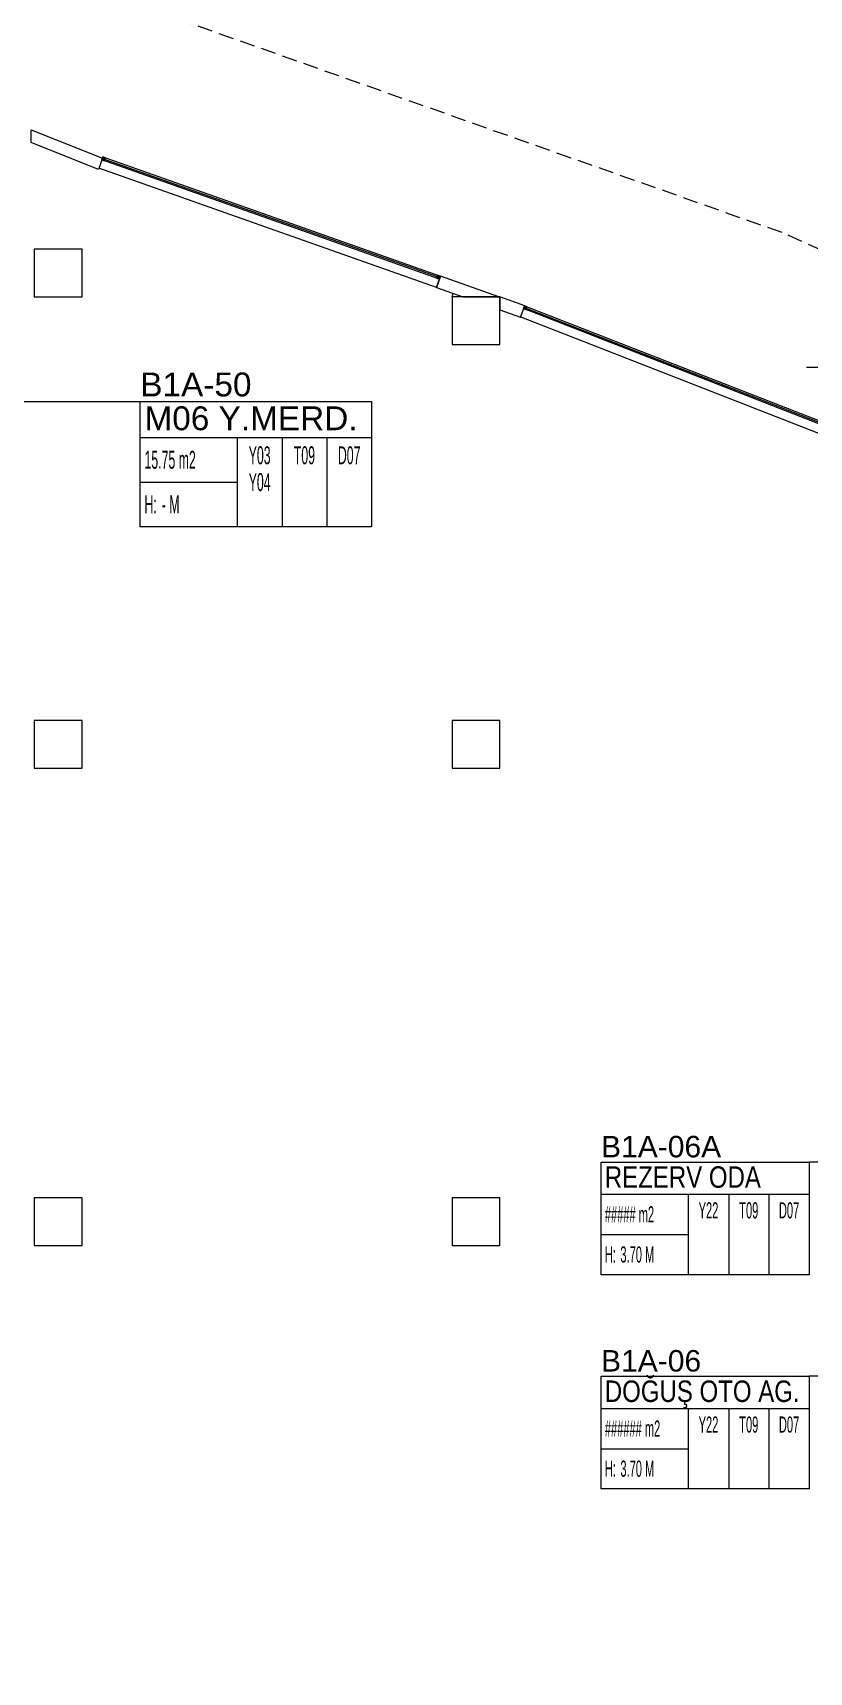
# Model space of a CAD drawing. Header units: metres. Extents: x -13194 to 152406, y -14653 to 29421.
# Drawn here: x 89357 to 90658, y 4085 to 6832 of the extents above; entities that cross this region are included whole.
import ezdxf
from ezdxf.enums import TextEntityAlignment as Align

# ---------------------------------------------------------------- set-up
doc = ezdxf.new("R2010")
doc.units = ezdxf.units.M
doc.header["$LTSCALE"] = 100
doc.header["$MEASUREMENT"] = 0
doc.linetypes.add('DOT2', pattern=[0.125, 0, -0.125])
doc.linetypes.add('HIDDEN', pattern=[0.375, 0.25, -0.125])
doc.layers.get('0').update_dxf_attribs({"color": 9, "lineweight": 9})
for name, color, linetype, lineweight in [('00', 9, 'Continuous', 9), ('01', 9, 'Continuous', 9), ('06D', 9, 'Continuous', 9), ('10', 9, 'Continuous', 9), ('15', 9, 'Continuous', 9), ('20', 9, 'DOT2', 9), ('21', 9, 'Continuous', 9), ('21_mahal200', 9, 'Continuous', 9)]:
    doc.layers.add(name, color=color, linetype=linetype, lineweight=lineweight)
doc.styles.add('Arial', font='arial.ttf', dxfattribs={"height": 2.5})
doc.styles.add('MuuM_TEXT-ITALIC', font='ARIALNI.TTF')
doc.styles.add('MuuM_TEXT-STANDART', font='ARIALN.TTF')
doc.dimstyles.new('MuuM_DIM200', dxfattribs={"dimscale": 20, "dimtxt": 2, "dimasz": 1, "dimexe": 1, "dimexo": 1, "dimgap": 1, "dimtad": 1, "dimdec": 1, "dimrnd": 0.5, "dimdsep": 46, "dimtxsty": 'MuuM_TEXT-STANDART', "dimblk": 'ARCHTICK', "dimcen": 0, "dimdle": 0.15, "dimclrd": 256, "dimclre": 256, "dimclrt": 256, "dimadec": 0, "dimazin": 0, "dimtfac": 5, "dimtdec": 1, "dimtix": 1, "dimtmove": 2, "dimatfit": 3, "dimldrblk": 'DOT', "dimfxl": 3, "dimfxlon": 1, "dimtolj": 1, "dimlwd": -1, "dimlwe": -1, "dimarcsym": 0})

# ---------------------------------------------------------------- blocks, each defined once
blk = doc.blocks.new('p-kolon_80x80')
blk.add_lwpolyline([(-40, -40), (40, -40), (40, 40), (-40, 40)], close=True)
blk = doc.blocks.new('1.Bod.Ara.Sitatik Elk')
at = {"layer": '01'}
for p in [(5400, -2200), (6100, -2280), (5400, -2990), (6100, -2990), (5400, -3790), (6100, -3790)]:
    blk.add_blockref('p-kolon_80x80', p, dxfattribs=at)
blk = doc.blocks.new('_ArchTick')
at = {"color": 0, "linetype": 'ByBlock', "const_width": 0.15}
blk.add_lwpolyline([(-0.5, -0.5), (0.5, 0.5)], dxfattribs=at)
blk = doc.blocks.new('_Dot')
at = {"color": 0, "linetype": 'ByBlock', "lineweight": -2}
blk.add_line((-0.5, 0), (-1, 0), dxfattribs=at)
at = {"color": 0, "linetype": 'ByBlock', "const_width": 0.5}
blk.add_lwpolyline([(-0.25, 0, 1), (0.25, 0, 1)], format="xyb", close=True, dxfattribs=at)
blk = doc.blocks.new('0_roomno2')
blk.add_lwpolyline([(19.38, -10.5), (0, -10.5), (0, 0), (19.38, 0)], close=True)
for points in [[(0, -3), (19.38, -3)], [(8.12, -3), (8.12, -10.5)], [(11.88, -3), (11.88, -10.5)], [(15.62, -3), (15.62, -10.5)], [(0, -6.75), (8.12, -6.75)]]:
    blk.add_lwpolyline(points)
at = {"style": 'MuuM_TEXT-STANDART', "width": 0.6}
blk.add_text('H:', height=1.5, dxfattribs=at).set_placement((0.35, -8.61), align=Align.MIDDLE_LEFT)
at = {"style": 'Arial'}
blk.add_attdef('ODANO', (0, 1.17), '', height=2, dxfattribs=at)
blk.add_attdef('MEKANADI', text='', height=2, dxfattribs=at).set_placement((0.35, -3), align=Align.BOTTOM_LEFT)
at = {"style": 'MuuM_TEXT-STANDART', "width": 0.6}
for tag, p in [('M2', (0.35, -4.88)), ('TEMIZTAVANYUKSEKLIGI', (1.8, -8.61))]:
    blk.add_attdef(tag, text='', height=1.5, dxfattribs=at).set_placement(p, align=Align.MIDDLE_LEFT)
for tag, p in [('YER01', (10, -4.5)), ('TAVAN01', (13.75, -4.5)), ('DUVAR01', (17.5, -4.5)), ('YER02', (10, -6.75)), ('TAVAN02', (13.75, -6.75)), ('DUVAR02', (17.5, -6.75)), ('YER03', (10, -9)), ('TAVAN03', (13.75, -9)), ('DUVAR03', (17.5, -9))]:
    blk.add_attdef(tag, text='', height=1.5, dxfattribs=at).set_placement(p, align=Align.MIDDLE_CENTER)
blk = doc.blocks.new('0_elevationtarget-p-bk')
h = blk.add_hatch(color=250)
h.paths.add_polyline_path([(1.88, 0, 0.414214), (0, 1.88), (0, 0)])
h.paths.add_polyline_path([(0, 0), (-1.88, 0, 0.414214), (0, -1.88)])
blk.add_line((0, -2.62), (0, 2.62))
blk.add_lwpolyline([(12.45, 0), (-3, 0)])
blk.add_circle((0, 0), 1.88)
at = {"style": 'Arial'}
blk.add_attdef('BITMISKOT', text='', height=2, dxfattribs=at).set_placement((4.5, 0), align=Align.BOTTOM_LEFT)
at = {"style": 'MuuM_TEXT-ITALIC'}
blk.add_attdef('FINISHINGFLOORLEVEL', text='', height=2, dxfattribs=at).set_placement((4.5, -0.59), align=Align.TOP_LEFT)
blk = doc.blocks.new('prf-10x10')
blk.add_lwpolyline([(-5, -5), (5, -5), (5, 5), (-5, 5)], close=True)
at = {"color": 255}
blk.add_solid([(-5, -5), (5, -5), (-5, 5), (5, 5)], dxfattribs=at)
at = {"layer": '10'}
blk.add_point((0, 0), dxfattribs=at)
blk = doc.blocks.new('*U420')
at = {"layer": '06D'}
blk.add_lwpolyline([(-2.5, 600), (2.5, 600), (2.5, 0), (-2.5, 0)], close=True, dxfattribs=at)
at = {"layer": '15'}
blk.add_lwpolyline([(0, 595), (0, 5)], dxfattribs=at)
at = {"layer": '10', "xscale": 0.5, "yscale": 0.5, "rotation": 90}
for p in [(0, 597.5), (0, 2.5)]:
    blk.add_blockref('prf-10x10', p, dxfattribs=at)
blk = doc.blocks.new('1.Bod.Ara.Mimari Elk')
for points in [[(6033.88, -2224.37), (6040.54, -2205.51)], [(6060, -2240), (6062.01, -2234.31)]]:
    blk.add_lwpolyline(points)
at = {"layer": '00'}
for points in [[(5474.04, -2007.84), (5467.37, -2026.72), (5355, -1981.55), (5355, -1960)], [(6140, -2261.85), (6174.47, -2274.02), (6181.74, -2255.39), (6140, -2240)]]:
    blk.add_lwpolyline(points, close=True, dxfattribs=at)
blk.add_lwpolyline([(6033.88, -2224.37), (6078.14, -2240), (6138.2, -2240), (6040.54, -2205.51), (6033.88, -2224.37)], dxfattribs=at)
at = {"layer": '06D'}
for points in [[(6033.88, -2224.37), (5468.13, -2024.57)], [(6733.16, -2491.92), (6174.17, -2273.9)]]:
    blk.add_lwpolyline(points, dxfattribs=at)
at = {"layer": '20', "linetype": 'HIDDEN'}
blk.add_lwpolyline([(11767.85, -4685.8), (11421.22, -4460.1), (10945.13, -4163.64), (9074.53, -3238.51), (6612.89, -2132.43), (4752.35, -1474.85), (3821.13, -1227.81)], dxfattribs=at)
for p, rotation in [((6039.71, -2207.87), 70.54925493358884), ((6739.52, -2475.62), 68.69308748352992)]:
    blk.add_blockref('*U420', p, dxfattribs=dict(rotation=rotation))
at = {"layer": '21', "xscale": 20, "yscale": 20, "zscale": 20}
blk.add_blockref('0_elevationtarget-p-bk', (6714.01, -2358.59), dxfattribs=at).add_auto_attribs({'BITMISKOT': ' -2.95', 'FINISHINGFLOORLEVEL': ' -3.25'})
at = {"layer": '21_mahal200'}
ref = blk.add_blockref('0_roomno2', (5537.6, -2415.63), dxfattribs=dict(at, xscale=20, yscale=20, zscale=20))
ref.add_attrib('ODANO', 'B1A-50', (5537.6, -2406.98), dxfattribs={"layer": '0', "height": 40, "style": 'Arial'})
ref.add_attrib('MEKANADI', 'M06 Y.MERD.', dxfattribs={"layer": '0', "height": 40, "style": 'Arial'}).set_placement((5544.6, -2475.63), align=Align.BOTTOM_LEFT)
ref.add_attrib('M2', '15.75 m2', dxfattribs={"layer": '0', "height": 30, "style": 'MuuM_TEXT-STANDART', "width": 0.6}).set_placement((5544.6, -2513.13), align=Align.MIDDLE_LEFT)
ref.add_attrib('TEMIZTAVANYUKSEKLIGI', '- M', dxfattribs={"layer": '0', "height": 30, "style": 'MuuM_TEXT-STANDART', "width": 0.6}).set_placement((5573.6, -2587.79), align=Align.MIDDLE_LEFT)
ref.add_attrib('YER01', 'Y03', dxfattribs={"layer": '0', "height": 30, "style": 'MuuM_TEXT-STANDART', "width": 0.6}).set_placement((5737.6, -2505.63), align=Align.MIDDLE_CENTER)
ref.add_attrib('TAVAN01', 'T09', dxfattribs={"layer": '0', "height": 30, "style": 'MuuM_TEXT-STANDART', "width": 0.6}).set_placement((5812.6, -2505.63), align=Align.MIDDLE_CENTER)
ref.add_attrib('DUVAR01', 'D07', dxfattribs={"layer": '0', "height": 30, "style": 'MuuM_TEXT-STANDART', "width": 0.6}).set_placement((5887.6, -2505.63), align=Align.MIDDLE_CENTER)
ref.add_attrib('YER02', 'Y04', dxfattribs={"layer": '0', "height": 30, "style": 'MuuM_TEXT-STANDART', "width": 0.6}).set_placement((5737.6, -2550.63), align=Align.MIDDLE_CENTER)
ref = blk.add_blockref('0_roomno2', (6309.64, -3689.98), dxfattribs=dict(at, xscale=18, yscale=18, zscale=18))
ref.add_attrib('ODANO', 'B1A-06A', (6309.64, -3682.2), dxfattribs={"layer": '0', "height": 36, "style": 'Arial'})
ref.add_attrib('MEKANADI', 'REZERV ODA', dxfattribs={"layer": '0', "height": 36, "style": 'Arial', "width": 0.8}).set_placement((6315.94, -3743.98), align=Align.BOTTOM_LEFT)
ref.add_attrib('M2', '##### m2', dxfattribs={"layer": '0', "height": 27, "style": 'MuuM_TEXT-STANDART', "width": 0.6}).set_placement((6315.94, -3777.73), align=Align.MIDDLE_LEFT)
ref.add_attrib('TEMIZTAVANYUKSEKLIGI', '3.70 M', dxfattribs={"layer": '0', "height": 27, "style": 'MuuM_TEXT-STANDART', "width": 0.6}).set_placement((6342.04, -3844.92), align=Align.MIDDLE_LEFT)
ref.add_attrib('YER01', 'Y22', dxfattribs={"layer": '0', "height": 27, "style": 'MuuM_TEXT-STANDART', "width": 0.6}).set_placement((6489.64, -3770.98), align=Align.MIDDLE_CENTER)
ref.add_attrib('TAVAN01', 'T09', dxfattribs={"layer": '0', "height": 27, "style": 'MuuM_TEXT-STANDART', "width": 0.6}).set_placement((6557.14, -3770.98), align=Align.MIDDLE_CENTER)
ref.add_attrib('DUVAR01', 'D07', dxfattribs={"layer": '0', "height": 27, "style": 'MuuM_TEXT-STANDART', "width": 0.6}).set_placement((6624.64, -3770.98), align=Align.MIDDLE_CENTER)
ref = blk.add_blockref('0_roomno2', (6309.64, -4048.93), dxfattribs=dict(at, xscale=18, yscale=18, zscale=18))
ref.add_attrib('ODANO', 'B1A-06', (6309.64, -4041.15), dxfattribs={"layer": '0', "height": 36, "style": 'Arial'})
ref.add_attrib('MEKANADI', 'DOĞUŞ OTO AG.', dxfattribs={"layer": '0', "height": 36, "style": 'Arial', "width": 0.8}).set_placement((6315.94, -4102.93), align=Align.BOTTOM_LEFT)
ref.add_attrib('M2', '###### m2', dxfattribs={"layer": '0', "height": 27, "style": 'MuuM_TEXT-STANDART', "width": 0.6}).set_placement((6315.94, -4136.68), align=Align.MIDDLE_LEFT)
ref.add_attrib('TEMIZTAVANYUKSEKLIGI', '3.70 M', dxfattribs={"layer": '0', "height": 27, "style": 'MuuM_TEXT-STANDART', "width": 0.6}).set_placement((6342.04, -4203.88), align=Align.MIDDLE_LEFT)
ref.add_attrib('YER01', 'Y22', dxfattribs={"layer": '0', "height": 27, "style": 'MuuM_TEXT-STANDART', "width": 0.6}).set_placement((6489.64, -4129.93), align=Align.MIDDLE_CENTER)
ref.add_attrib('TAVAN01', 'T09', dxfattribs={"layer": '0', "height": 27, "style": 'MuuM_TEXT-STANDART', "width": 0.6}).set_placement((6557.14, -4129.93), align=Align.MIDDLE_CENTER)
ref.add_attrib('DUVAR01', 'D07', dxfattribs={"layer": '0', "height": 27, "style": 'MuuM_TEXT-STANDART', "width": 0.6}).set_placement((6624.64, -4129.93), align=Align.MIDDLE_CENTER)
for points in [[(5259.58, -2415.63), (5537.6, -2415.63)], [(7226.88, -3689.98), (6658.39, -3689.98)], [(6936.41, -4048.93), (6658.39, -4048.93)]]:
    blk.add_leader(points, dimstyle='MuuM_DIM200', override={"dimasz": 1, "dimfxl": 10}, dxfattribs=at)

msp = doc.modelspace()

# ---------------------------------------------------------------- block references
for name in ['1.Bod.Ara.Mimari Elk', '1.Bod.Ara.Sitatik Elk']:
    msp.add_blockref(name, (84000, 8630))

doc.saveas('drawing.dxf')
